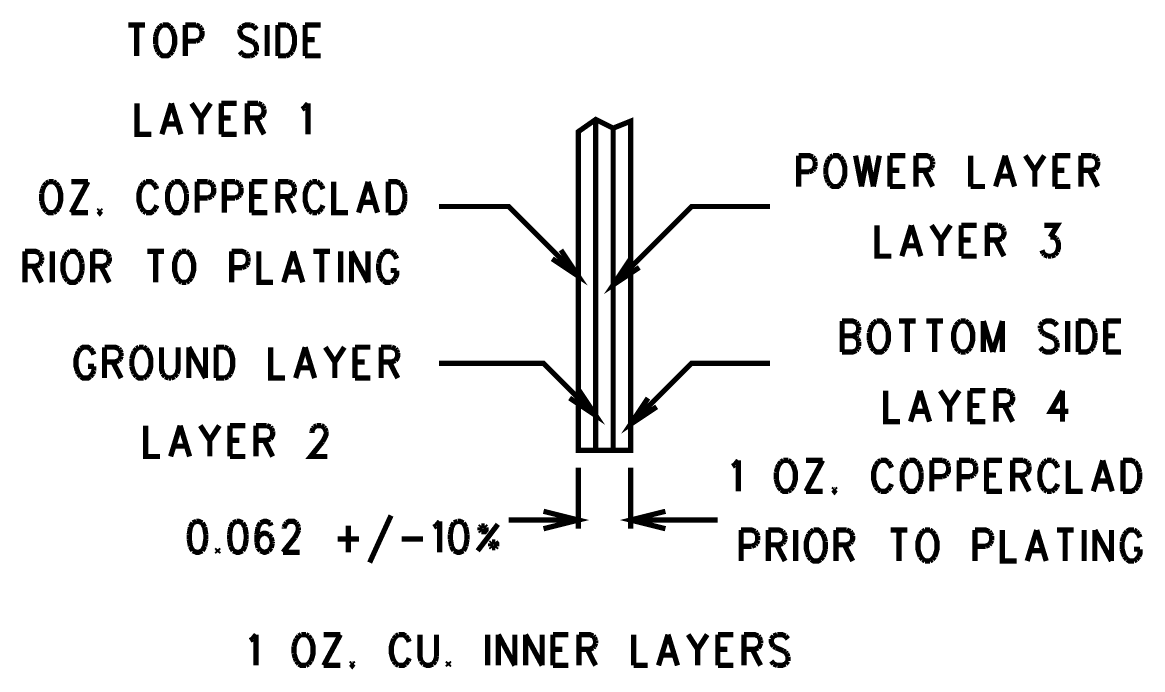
# Model space of a CAD drawing. Extents: x 7.3 to 19, y 4.7 to 10.7.
# Drawn here: x 15.778 to 18.995, y 8.221 to 10.079 of the extents above; entities that cross this region are included whole.
import ezdxf

# ---------------------------------------------------------------- set-up
doc = ezdxf.new("R2010")
doc.units = 0
doc.layers.add('DD_PHO', color=6, linetype='CONTINUOUS')

msp = doc.modelspace()

# ---------------------------------------------------------------- linework, layer by layer
at = {"layer": 'DD_PHO', "const_width": 0.015}
for points in [[(16.0825, 10.07109), (16.13022, 10.07109)], [(16.10636, 10.07109), (16.10636, 9.9825)], [(16.17454, 10.06687), (16.16772, 10.05843)], [(16.18136, 10.07109), (16.17454, 10.06687)], [(16.20181, 10.06687), (16.195, 10.07109), (16.18136, 10.07109)], [(16.20863, 10.05843), (16.20181, 10.06687)], [(16.24613, 10.07109), (16.24613, 9.9825)], [(16.24613, 10.07109), (16.27681, 10.07109)], [(16.27681, 10.07109), (16.28704, 10.06687)], [(16.28704, 10.06687), (16.29045, 10.06265)], [(16.29045, 10.06265), (16.29386, 10.05421)], [(16.40977, 10.06687), (16.40295, 10.05843)], [(16.43363, 10.07109), (16.42, 10.07109), (16.40977, 10.06687)], [(16.44386, 10.06687), (16.43363, 10.07109)], [(16.45068, 10.05843), (16.44386, 10.06687)], [(16.48136, 10.07109), (16.48136, 9.9825)], [(16.51204, 10.07109), (16.51204, 9.9825)], [(16.51204, 10.07109), (16.5359, 10.07109)], [(16.5359, 10.07109), (16.54613, 10.06687)], [(16.54613, 10.06687), (16.55295, 10.05843)], [(16.59045, 10.07109), (16.59045, 9.9825)], [(16.59045, 10.07109), (16.63477, 10.07109)], [(16.16431, 10.05), (16.1609, 10.03734)], [(16.1609, 10.03734), (16.1609, 10.01625)], [(16.16772, 10.05843), (16.16431, 10.05)], [(16.21204, 10.05), (16.20863, 10.05843)], [(16.21204, 10.00359), (16.21545, 10.01625), (16.21545, 10.03734), (16.21204, 10.05)], [(16.29045, 10.03312), (16.28704, 10.0289)], [(16.29386, 10.05421), (16.29386, 10.04156), (16.29045, 10.03312)], [(16.40295, 10.05843), (16.40295, 10.05), (16.40636, 10.04156), (16.40977, 10.03734), (16.41659, 10.03312)], [(16.41659, 10.03312), (16.43704, 10.02468)], [(16.55295, 10.05843), (16.55636, 10.05), (16.55977, 10.03734), (16.55977, 10.01625), (16.55636, 10.00359), (16.55295, 9.99515)], [(16.1609, 10.01625), (16.16431, 10.00359)], [(16.16431, 10.00359), (16.16772, 9.99515)], [(16.20863, 9.99515), (16.21204, 10.00359)], [(16.27681, 10.02468), (16.24613, 10.02468)], [(16.28704, 10.0289), (16.27681, 10.02468)], [(16.43704, 10.02468), (16.44386, 10.02046)], [(16.44386, 10.02046), (16.44727, 10.01625), (16.45068, 10.00781), (16.45068, 9.99515)], [(16.59045, 10.0289), (16.61772, 10.0289)], [(16.16772, 9.99515), (16.17454, 9.98671)], [(16.17454, 9.98671), (16.18136, 9.9825), (16.195, 9.9825), (16.20181, 9.98671)], [(16.20181, 9.98671), (16.20863, 9.99515)], [(16.40977, 9.98671), (16.40295, 9.99515)], [(16.43363, 9.9825), (16.42, 9.9825), (16.40977, 9.98671)], [(16.44386, 9.98671), (16.43363, 9.9825)], [(16.45068, 9.99515), (16.44386, 9.98671)], [(16.5359, 9.9825), (16.51204, 9.9825)], [(16.54613, 9.98671), (16.5359, 9.9825)], [(16.55295, 9.99515), (16.54613, 9.98671)], [(16.59045, 9.9825), (16.63477, 9.9825)], [(16.1075, 9.84609), (16.1075, 9.7575), (16.1484, 9.7575)], [(16.20636, 9.84609), (16.17909, 9.7575)], [(16.20636, 9.84609), (16.23363, 9.7575)], [(16.26431, 9.84609), (16.29159, 9.8039)], [(16.31886, 9.84609), (16.29159, 9.8039)], [(16.34954, 9.84609), (16.34954, 9.7575)], [(16.34954, 9.84609), (16.39386, 9.84609)], [(16.42454, 9.84609), (16.42454, 9.7575)], [(16.42454, 9.84609), (16.45522, 9.84609)], [(16.45522, 9.84609), (16.46545, 9.84187)], [(16.46545, 9.84187), (16.46886, 9.83765)], [(16.46886, 9.83765), (16.47227, 9.82921)], [(16.58818, 9.83343), (16.5984, 9.84609)], [(16.5984, 9.84609), (16.5984, 9.7575)], [(16.46545, 9.80812), (16.45522, 9.8039)], [(16.47227, 9.82921), (16.47227, 9.82078), (16.46886, 9.81234), (16.46545, 9.80812)], [(16.58136, 9.82921), (16.58818, 9.83343)], [(16.18931, 9.78703), (16.2234, 9.78703)], [(16.29159, 9.8039), (16.29159, 9.7575)], [(16.34954, 9.8039), (16.37681, 9.8039)], [(16.45522, 9.8039), (16.42454, 9.8039)], [(16.4484, 9.8039), (16.47227, 9.7575)], [(17.375, 8.85), (17.375, 9.765), (17.425, 9.8), (17.475, 9.775), (17.525, 9.795), (17.525, 8.85), (17.375, 8.85)], [(17.425, 9.8), (17.425, 8.85)], [(17.475, 9.775), (17.475, 8.85)], [(16.34954, 9.7575), (16.39386, 9.7575)], [(18.0075, 9.69609), (18.0075, 9.6075)], [(18.0075, 9.69609), (18.03818, 9.69609), (18.0484, 9.69187)], [(18.0484, 9.69187), (18.05181, 9.68765)], [(18.05181, 9.68765), (18.05522, 9.67921)], [(18.05522, 9.67921), (18.05522, 9.66656)], [(18.09272, 9.68343), (18.08931, 9.675)], [(18.09954, 9.69187), (18.09272, 9.68343)], [(18.10636, 9.69609), (18.09954, 9.69187)], [(18.12681, 9.69187), (18.12, 9.69609), (18.10636, 9.69609)], [(18.13363, 9.68343), (18.12681, 9.69187)], [(18.13704, 9.675), (18.13363, 9.68343)], [(18.17113, 9.69609), (18.18818, 9.6075)], [(18.20522, 9.69609), (18.18818, 9.6075)], [(18.20522, 9.69609), (18.22227, 9.6075)], [(18.23931, 9.69609), (18.22227, 9.6075)], [(18.27, 9.69609), (18.27, 9.6075)], [(18.27, 9.69609), (18.31431, 9.69609)], [(18.345, 9.69609), (18.345, 9.6075)], [(18.345, 9.69609), (18.37568, 9.69609), (18.3859, 9.69187)], [(18.3859, 9.69187), (18.38931, 9.68765)], [(18.38931, 9.68765), (18.39272, 9.67921)], [(18.39272, 9.67921), (18.39272, 9.67078)], [(18.50181, 9.69609), (18.50181, 9.6075)], [(18.60068, 9.69609), (18.5734, 9.6075)], [(18.60068, 9.69609), (18.62795, 9.6075)], [(18.65863, 9.69609), (18.6859, 9.6539)], [(18.71318, 9.69609), (18.6859, 9.6539)], [(18.74386, 9.69609), (18.74386, 9.6075)], [(18.74386, 9.69609), (18.78818, 9.69609)], [(18.81886, 9.69609), (18.81886, 9.6075)], [(18.81886, 9.69609), (18.84954, 9.69609)], [(18.84954, 9.69609), (18.85977, 9.69187)], [(18.85977, 9.69187), (18.86318, 9.68765)], [(18.86659, 9.67921), (18.86659, 9.67078), (18.86318, 9.66234), (18.85977, 9.65812)], [(18.86318, 9.68765), (18.86659, 9.67921)], [(18.03818, 9.64968), (18.0075, 9.64968)], [(18.0484, 9.6539), (18.03818, 9.64968)], [(18.05181, 9.65812), (18.0484, 9.6539)], [(18.05522, 9.66656), (18.05181, 9.65812)], [(18.08931, 9.675), (18.0859, 9.66234)], [(18.0859, 9.66234), (18.0859, 9.64125)], [(18.13704, 9.62859), (18.14045, 9.64125), (18.14045, 9.66234), (18.13704, 9.675)], [(18.27, 9.6539), (18.29727, 9.6539)], [(18.37568, 9.6539), (18.345, 9.6539)], [(18.36886, 9.6539), (18.39272, 9.6075)], [(18.3859, 9.65812), (18.37568, 9.6539)], [(18.38931, 9.66234), (18.3859, 9.65812)], [(18.39272, 9.67078), (18.38931, 9.66234)], [(18.6859, 9.6539), (18.6859, 9.6075)], [(18.74386, 9.6539), (18.77113, 9.6539)], [(18.84954, 9.6539), (18.81886, 9.6539)], [(18.84272, 9.6539), (18.86659, 9.6075)], [(18.85977, 9.65812), (18.84954, 9.6539)], [(15.84727, 9.61687), (15.84045, 9.60843)], [(15.85409, 9.62109), (15.84727, 9.61687)], [(15.86772, 9.62109), (15.85409, 9.62109)], [(15.87454, 9.61687), (15.86772, 9.62109)], [(15.88136, 9.60843), (15.87454, 9.61687)], [(15.96659, 9.62109), (15.91886, 9.5325)], [(15.91886, 9.62109), (15.96659, 9.62109)], [(16.12681, 9.61687), (16.12, 9.60843)], [(16.13363, 9.62109), (16.12681, 9.61687)], [(16.15409, 9.61687), (16.14727, 9.62109), (16.13363, 9.62109)], [(16.1609, 9.60843), (16.15409, 9.61687)], [(16.20863, 9.61687), (16.20181, 9.60843)], [(16.21545, 9.62109), (16.20863, 9.61687)], [(16.2359, 9.61687), (16.22909, 9.62109), (16.21545, 9.62109)], [(16.24272, 9.60843), (16.2359, 9.61687)], [(16.28022, 9.62109), (16.28022, 9.5325)], [(16.28022, 9.62109), (16.3109, 9.62109)], [(16.3109, 9.62109), (16.32113, 9.61687)], [(16.32113, 9.61687), (16.32454, 9.61265)], [(16.32454, 9.61265), (16.32795, 9.60421)], [(16.35863, 9.62109), (16.35863, 9.5325)], [(16.35863, 9.62109), (16.38931, 9.62109)], [(16.38931, 9.62109), (16.39954, 9.61687)], [(16.39954, 9.61687), (16.40295, 9.61265)], [(16.40295, 9.61265), (16.40636, 9.60421)], [(16.43704, 9.62109), (16.43704, 9.5325)], [(16.43704, 9.62109), (16.48136, 9.62109)], [(16.51204, 9.62109), (16.51204, 9.5325)], [(16.51204, 9.62109), (16.54272, 9.62109)], [(16.54272, 9.62109), (16.55295, 9.61687)], [(16.55295, 9.61687), (16.55636, 9.61265)], [(16.55636, 9.61265), (16.55977, 9.60421)], [(16.60409, 9.61687), (16.59727, 9.60843)], [(16.6109, 9.62109), (16.60409, 9.61687)], [(16.62454, 9.62109), (16.6109, 9.62109)], [(16.63136, 9.61687), (16.62454, 9.62109)], [(16.63818, 9.60843), (16.63136, 9.61687)], [(16.67227, 9.62109), (16.67227, 9.5325), (16.71318, 9.5325)], [(16.77113, 9.62109), (16.74386, 9.5325)], [(16.77113, 9.62109), (16.7984, 9.5325)], [(16.82909, 9.62109), (16.82909, 9.5325)], [(16.82909, 9.62109), (16.85295, 9.62109), (16.86318, 9.61687)], [(16.86318, 9.61687), (16.87, 9.60843)], [(18.0859, 9.64125), (18.08931, 9.62859)], [(18.08931, 9.62859), (18.09272, 9.62015)], [(18.09272, 9.62015), (18.09954, 9.61171)], [(18.09954, 9.61171), (18.10636, 9.6075), (18.12, 9.6075), (18.12681, 9.61171)], [(18.12681, 9.61171), (18.13363, 9.62015)], [(18.13363, 9.62015), (18.13704, 9.62859)], [(18.58363, 9.63703), (18.61772, 9.63703)], [(15.83704, 9.6), (15.83363, 9.58734)], [(15.83363, 9.58734), (15.83363, 9.56625)], [(15.84045, 9.60843), (15.83704, 9.6)], [(15.88136, 9.54515), (15.88477, 9.55359), (15.88818, 9.56625), (15.88818, 9.58734), (15.88477, 9.6), (15.88136, 9.60843)], [(16.12, 9.60843), (16.11659, 9.6), (16.11318, 9.58734), (16.11318, 9.56625), (16.11659, 9.55359), (16.12, 9.54515)], [(16.16431, 9.6), (16.1609, 9.60843)], [(16.1984, 9.6), (16.195, 9.58734), (16.195, 9.56625), (16.1984, 9.55359)], [(16.20181, 9.60843), (16.1984, 9.6)], [(16.24613, 9.6), (16.24272, 9.60843)], [(16.24954, 9.58734), (16.24613, 9.6)], [(16.24954, 9.56625), (16.24954, 9.58734)], [(16.32454, 9.58312), (16.32113, 9.5789)], [(16.32795, 9.60421), (16.32795, 9.59156), (16.32454, 9.58312)], [(16.40295, 9.58312), (16.39954, 9.5789)], [(16.40636, 9.60421), (16.40636, 9.59156), (16.40295, 9.58312)], [(16.55295, 9.58312), (16.54272, 9.5789)], [(16.55977, 9.60421), (16.55977, 9.59578), (16.55636, 9.58734), (16.55295, 9.58312)], [(16.59727, 9.60843), (16.59386, 9.6), (16.59045, 9.58734), (16.59045, 9.56625), (16.59386, 9.55359), (16.59727, 9.54515)], [(16.64159, 9.6), (16.63818, 9.60843)], [(16.87, 9.60843), (16.8734, 9.6)], [(16.8734, 9.6), (16.87681, 9.58734)], [(16.87681, 9.58734), (16.87681, 9.56625)], [(18.27, 9.6075), (18.31431, 9.6075)], [(18.50181, 9.6075), (18.54272, 9.6075)], [(18.74386, 9.6075), (18.78818, 9.6075)], [(15.83363, 9.56625), (15.83704, 9.55359)], [(15.83704, 9.55359), (15.84045, 9.54515)], [(16.1609, 9.54515), (16.16431, 9.55359)], [(16.1984, 9.55359), (16.20181, 9.54515)], [(16.24272, 9.54515), (16.24613, 9.55359)], [(16.24613, 9.55359), (16.24954, 9.56625)], [(16.3109, 9.57468), (16.28022, 9.57468)], [(16.32113, 9.5789), (16.3109, 9.57468)], [(16.38931, 9.57468), (16.35863, 9.57468)], [(16.39954, 9.5789), (16.38931, 9.57468)], [(16.43704, 9.5789), (16.46431, 9.5789)], [(16.54272, 9.5789), (16.51204, 9.5789)], [(16.5359, 9.5789), (16.55977, 9.5325)], [(16.63818, 9.54515), (16.64159, 9.55359)], [(16.75409, 9.56203), (16.78818, 9.56203)], [(16.8734, 9.55359), (16.87, 9.54515)], [(16.87681, 9.56625), (16.8734, 9.55359)], [(16.975, 9.55), (17.175, 9.55), (17.375, 9.35)], [(17.925, 9.55), (17.7, 9.55), (17.475, 9.325)], [(15.84045, 9.54515), (15.84727, 9.53671)], [(15.84727, 9.53671), (15.85409, 9.5325), (15.86772, 9.5325)], [(15.86772, 9.5325), (15.87454, 9.53671)], [(15.87454, 9.53671), (15.88136, 9.54515)], [(15.91886, 9.5325), (15.96659, 9.5325)], [(16.00068, 9.54093), (15.99727, 9.53671)], [(15.99727, 9.53671), (16.00068, 9.5325), (16.00409, 9.53671)], [(16.00409, 9.53671), (16.00068, 9.54093)], [(16.12, 9.54515), (16.12681, 9.53671)], [(16.12681, 9.53671), (16.13363, 9.5325)], [(16.13363, 9.5325), (16.14727, 9.5325), (16.15409, 9.53671)], [(16.15409, 9.53671), (16.1609, 9.54515)], [(16.20181, 9.54515), (16.20863, 9.53671)], [(16.20863, 9.53671), (16.21545, 9.5325), (16.22909, 9.5325), (16.2359, 9.53671)], [(16.2359, 9.53671), (16.24272, 9.54515)], [(16.43704, 9.5325), (16.48136, 9.5325)], [(16.59727, 9.54515), (16.60409, 9.53671)], [(16.60409, 9.53671), (16.6109, 9.5325)], [(16.6109, 9.5325), (16.62454, 9.5325)], [(16.62454, 9.5325), (16.63136, 9.53671)], [(16.63136, 9.53671), (16.63818, 9.54515)], [(16.86318, 9.53671), (16.85295, 9.5325), (16.82909, 9.5325)], [(16.87, 9.54515), (16.86318, 9.53671)], [(18.2325, 9.49609), (18.2325, 9.4075), (18.2734, 9.4075)], [(18.33136, 9.49609), (18.30409, 9.4075)], [(18.33136, 9.49609), (18.35863, 9.4075)], [(18.38931, 9.49609), (18.41659, 9.4539)], [(18.44386, 9.49609), (18.41659, 9.4539)], [(18.47454, 9.49609), (18.47454, 9.4075)], [(18.47454, 9.49609), (18.51886, 9.49609)], [(18.54954, 9.49609), (18.54954, 9.4075)], [(18.54954, 9.49609), (18.58022, 9.49609)], [(18.58022, 9.49609), (18.59045, 9.49187)], [(18.59045, 9.49187), (18.59386, 9.48765)], [(18.59386, 9.48765), (18.59727, 9.47921)], [(18.71318, 9.49609), (18.75068, 9.49609), (18.73022, 9.46234)], [(18.41659, 9.4539), (18.41659, 9.4075)], [(18.47454, 9.4539), (18.50181, 9.4539)], [(18.58022, 9.4539), (18.54954, 9.4539)], [(18.5734, 9.4539), (18.59727, 9.4075)], [(18.59045, 9.45812), (18.58022, 9.4539)], [(18.59727, 9.47921), (18.59727, 9.47078), (18.59386, 9.46234), (18.59045, 9.45812)], [(18.73022, 9.46234), (18.74045, 9.46234), (18.74727, 9.45812)], [(18.74727, 9.45812), (18.75068, 9.4539)], [(18.75068, 9.4539), (18.75409, 9.44125), (18.75409, 9.43281), (18.75068, 9.42015)], [(15.7859, 9.42109), (15.7859, 9.3325)], [(15.7859, 9.42109), (15.81659, 9.42109), (15.82681, 9.41687)], [(15.86431, 9.42109), (15.86431, 9.3325)], [(15.91545, 9.42109), (15.90863, 9.41687)], [(15.9359, 9.41687), (15.92909, 9.42109), (15.91545, 9.42109)], [(15.98022, 9.42109), (15.98022, 9.3325)], [(15.98022, 9.42109), (16.0109, 9.42109)], [(16.0109, 9.42109), (16.02113, 9.41687)], [(16.13704, 9.42109), (16.18477, 9.42109)], [(16.1609, 9.42109), (16.1609, 9.3325)], [(16.2359, 9.42109), (16.22909, 9.41687)], [(16.24954, 9.42109), (16.2359, 9.42109)], [(16.25636, 9.41687), (16.24954, 9.42109)], [(16.37909, 9.42109), (16.37909, 9.3325)], [(16.37909, 9.42109), (16.40977, 9.42109), (16.42, 9.41687)], [(16.4575, 9.42109), (16.4575, 9.3325), (16.4984, 9.3325)], [(16.55636, 9.42109), (16.52909, 9.3325)], [(16.55636, 9.42109), (16.58363, 9.3325)], [(16.61431, 9.42109), (16.66204, 9.42109)], [(16.63818, 9.42109), (16.63818, 9.3325)], [(16.69272, 9.42109), (16.69272, 9.3325)], [(16.7234, 9.42109), (16.7234, 9.3325)], [(16.7234, 9.42109), (16.77113, 9.3325)], [(16.77113, 9.42109), (16.77113, 9.3325)], [(16.8359, 9.42109), (16.82227, 9.42109), (16.81545, 9.41687)], [(16.84272, 9.41687), (16.8359, 9.42109)], [(17.325, 9.425), (17.375, 9.35), (17.3, 9.4)], [(18.31431, 9.43703), (18.3484, 9.43703)], [(18.70977, 9.41593), (18.70636, 9.42437)], [(18.75068, 9.42015), (18.74386, 9.41171)], [(15.82681, 9.41687), (15.83022, 9.41265)], [(15.83022, 9.38734), (15.82681, 9.38312)], [(15.83022, 9.41265), (15.83363, 9.40421)], [(15.83363, 9.39578), (15.83022, 9.38734)], [(15.83363, 9.40421), (15.83363, 9.39578)], [(15.8984, 9.4), (15.895, 9.38734), (15.895, 9.36625), (15.8984, 9.35359)], [(15.90181, 9.40843), (15.8984, 9.4)], [(15.90863, 9.41687), (15.90181, 9.40843)], [(15.94272, 9.40843), (15.9359, 9.41687)], [(15.94613, 9.4), (15.94272, 9.40843)], [(15.94954, 9.38734), (15.94613, 9.4)], [(15.94954, 9.36625), (15.94954, 9.38734)], [(16.02113, 9.41687), (16.02454, 9.41265)], [(16.02454, 9.38734), (16.02113, 9.38312)], [(16.02454, 9.41265), (16.02795, 9.40421)], [(16.02795, 9.40421), (16.02795, 9.39578), (16.02454, 9.38734)], [(16.22227, 9.40843), (16.21886, 9.4), (16.21545, 9.38734), (16.21545, 9.36625), (16.21886, 9.35359), (16.22227, 9.34515)], [(16.22909, 9.41687), (16.22227, 9.40843)], [(16.26318, 9.40843), (16.25636, 9.41687)], [(16.26318, 9.34515), (16.26659, 9.35359), (16.27, 9.36625), (16.27, 9.38734), (16.26659, 9.4), (16.26318, 9.40843)], [(16.42, 9.41687), (16.4234, 9.41265)], [(16.4234, 9.41265), (16.42681, 9.40421)], [(16.42681, 9.39156), (16.4234, 9.38312)], [(16.42681, 9.40421), (16.42681, 9.39156)], [(16.80522, 9.4), (16.80181, 9.38734)], [(16.80181, 9.38734), (16.80181, 9.36625)], [(16.80863, 9.40843), (16.80522, 9.4)], [(16.81545, 9.41687), (16.80863, 9.40843)], [(16.84954, 9.40843), (16.84272, 9.41687)], [(16.85295, 9.4), (16.84954, 9.40843)], [(17.525, 9.4), (17.475, 9.325), (17.55, 9.375)], [(18.47454, 9.4075), (18.51886, 9.4075)], [(18.71318, 9.41171), (18.70977, 9.41593)], [(18.7234, 9.4075), (18.71318, 9.41171)], [(18.73363, 9.4075), (18.7234, 9.4075)], [(18.74386, 9.41171), (18.73363, 9.4075)], [(15.81659, 9.3789), (15.7859, 9.3789)], [(15.80977, 9.3789), (15.83363, 9.3325)], [(15.82681, 9.38312), (15.81659, 9.3789)], [(15.94613, 9.35359), (15.94954, 9.36625)], [(16.0109, 9.3789), (15.98022, 9.3789)], [(16.00409, 9.3789), (16.02795, 9.3325)], [(16.02113, 9.38312), (16.0109, 9.3789)], [(16.40977, 9.37468), (16.37909, 9.37468)], [(16.42, 9.3789), (16.40977, 9.37468)], [(16.4234, 9.38312), (16.42, 9.3789)], [(16.53931, 9.36203), (16.5734, 9.36203)], [(16.80181, 9.36625), (16.80522, 9.35359)], [(16.8359, 9.36625), (16.85295, 9.36625)], [(16.84954, 9.34515), (16.85295, 9.35359), (16.85295, 9.36625)], [(15.8984, 9.35359), (15.90181, 9.34515)], [(15.90181, 9.34515), (15.90863, 9.33671)], [(15.90863, 9.33671), (15.91545, 9.3325), (15.92909, 9.3325), (15.9359, 9.33671)], [(15.9359, 9.33671), (15.94272, 9.34515)], [(15.94272, 9.34515), (15.94613, 9.35359)], [(16.22227, 9.34515), (16.22909, 9.33671)], [(16.22909, 9.33671), (16.2359, 9.3325)], [(16.2359, 9.3325), (16.24954, 9.3325)], [(16.24954, 9.3325), (16.25636, 9.33671)], [(16.25636, 9.33671), (16.26318, 9.34515)], [(16.80522, 9.35359), (16.80863, 9.34515)], [(16.80863, 9.34515), (16.81545, 9.33671)], [(16.81545, 9.33671), (16.82227, 9.3325), (16.8359, 9.3325)], [(16.8359, 9.3325), (16.84272, 9.33671)], [(16.84272, 9.33671), (16.84954, 9.34515)], [(18.1325, 9.22109), (18.1325, 9.1325)], [(18.1325, 9.22109), (18.16318, 9.22109), (18.1734, 9.21687)], [(18.1734, 9.21687), (18.17681, 9.21265)], [(18.17681, 9.21265), (18.18022, 9.20421)], [(18.18022, 9.19578), (18.17681, 9.18734)], [(18.18022, 9.20421), (18.18022, 9.19578)], [(18.21431, 9.2), (18.2109, 9.18734)], [(18.21772, 9.20843), (18.21431, 9.2)], [(18.22454, 9.21687), (18.21772, 9.20843)], [(18.23136, 9.22109), (18.22454, 9.21687)], [(18.25181, 9.21687), (18.245, 9.22109), (18.23136, 9.22109)], [(18.25863, 9.20843), (18.25181, 9.21687)], [(18.26204, 9.2), (18.25863, 9.20843)], [(18.26204, 9.15359), (18.26545, 9.16625), (18.26545, 9.18734), (18.26204, 9.2)], [(18.29613, 9.22109), (18.34386, 9.22109)], [(18.32, 9.22109), (18.32, 9.1325)], [(18.37454, 9.22109), (18.42227, 9.22109)], [(18.3984, 9.22109), (18.3984, 9.1325)], [(18.45977, 9.20843), (18.45636, 9.2), (18.45295, 9.18734), (18.45295, 9.16625), (18.45636, 9.15359), (18.45977, 9.14515)], [(18.46659, 9.21687), (18.45977, 9.20843)], [(18.4734, 9.22109), (18.46659, 9.21687)], [(18.48704, 9.22109), (18.4734, 9.22109)], [(18.49386, 9.21687), (18.48704, 9.22109)], [(18.50068, 9.20843), (18.49386, 9.21687)], [(18.50068, 9.14515), (18.50409, 9.15359), (18.5075, 9.16625), (18.5075, 9.18734), (18.50409, 9.2), (18.50068, 9.20843)], [(18.53818, 9.22109), (18.53818, 9.1325)], [(18.53818, 9.22109), (18.56545, 9.1325)], [(18.59272, 9.22109), (18.56545, 9.1325)], [(18.59272, 9.22109), (18.59272, 9.1325)], [(18.70863, 9.21687), (18.70181, 9.20843)], [(18.70181, 9.20843), (18.70181, 9.2)], [(18.70181, 9.2), (18.70522, 9.19156)], [(18.74272, 9.21687), (18.7325, 9.22109), (18.71886, 9.22109), (18.70863, 9.21687)], [(18.74954, 9.20843), (18.74272, 9.21687)], [(18.78022, 9.22109), (18.78022, 9.1325)], [(18.8109, 9.22109), (18.8109, 9.1325)], [(18.8109, 9.22109), (18.83477, 9.22109), (18.845, 9.21687)], [(18.845, 9.21687), (18.85181, 9.20843)], [(18.85181, 9.20843), (18.85522, 9.2)], [(18.85522, 9.2), (18.85863, 9.18734)], [(18.88931, 9.22109), (18.88931, 9.1325)], [(18.88931, 9.22109), (18.93363, 9.22109)], [(18.1325, 9.1789), (18.16318, 9.1789)], [(18.1734, 9.18312), (18.16318, 9.1789)], [(18.16318, 9.1789), (18.1734, 9.17468)], [(18.17681, 9.18734), (18.1734, 9.18312)], [(18.1734, 9.17468), (18.17681, 9.17046)], [(18.17681, 9.17046), (18.18022, 9.16203)], [(18.18022, 9.16203), (18.18022, 9.14937)], [(18.2109, 9.18734), (18.2109, 9.16625)], [(18.2109, 9.16625), (18.21431, 9.15359)], [(18.70522, 9.19156), (18.70863, 9.18734)], [(18.70863, 9.18734), (18.71545, 9.18312)], [(18.71545, 9.18312), (18.7359, 9.17468)], [(18.7359, 9.17468), (18.74272, 9.17046)], [(18.74272, 9.17046), (18.74613, 9.16625)], [(18.74613, 9.16625), (18.74954, 9.15781)], [(18.85863, 9.16625), (18.85522, 9.15359)], [(18.85863, 9.18734), (18.85863, 9.16625)], [(18.88931, 9.1789), (18.91659, 9.1789)], [(15.93931, 9.13343), (15.9359, 9.125)], [(15.94613, 9.14187), (15.93931, 9.13343)], [(15.9734, 9.14187), (15.96659, 9.14609), (15.95295, 9.14609), (15.94613, 9.14187)], [(15.98022, 9.13343), (15.9734, 9.14187)], [(15.98363, 9.125), (15.98022, 9.13343)], [(16.01431, 9.14609), (16.01431, 9.0575)], [(16.01431, 9.14609), (16.045, 9.14609), (16.05522, 9.14187)], [(16.05522, 9.14187), (16.05863, 9.13765)], [(16.05863, 9.13765), (16.06204, 9.12921)], [(16.06204, 9.12921), (16.06204, 9.12078)], [(16.09954, 9.13343), (16.09613, 9.125)], [(16.10636, 9.14187), (16.09954, 9.13343)], [(16.11318, 9.14609), (16.10636, 9.14187)], [(16.12681, 9.14609), (16.11318, 9.14609)], [(16.13363, 9.14187), (16.12681, 9.14609)], [(16.14045, 9.13343), (16.13363, 9.14187)], [(16.14045, 9.07015), (16.14386, 9.07859), (16.14727, 9.09125), (16.14727, 9.11234), (16.14386, 9.125), (16.14045, 9.13343)], [(16.17795, 9.14609), (16.17795, 9.08281), (16.18136, 9.07015)], [(16.22227, 9.07015), (16.22568, 9.08281), (16.22568, 9.14609)], [(16.25636, 9.14609), (16.25636, 9.0575)], [(16.25636, 9.14609), (16.30409, 9.0575)], [(16.30409, 9.14609), (16.30409, 9.0575)], [(16.33477, 9.14609), (16.33477, 9.0575)], [(16.33477, 9.14609), (16.35863, 9.14609)], [(16.35863, 9.14609), (16.36886, 9.14187)], [(16.36886, 9.14187), (16.37568, 9.13343)], [(16.37568, 9.13343), (16.37909, 9.125), (16.3825, 9.11234), (16.3825, 9.09125), (16.37909, 9.07859), (16.37568, 9.07015)], [(16.49159, 9.14609), (16.49159, 9.0575), (16.5325, 9.0575)], [(16.59045, 9.14609), (16.56318, 9.0575)], [(16.59045, 9.14609), (16.61772, 9.0575)], [(16.6484, 9.14609), (16.67568, 9.1039)], [(16.70295, 9.14609), (16.67568, 9.1039)], [(16.73363, 9.14609), (16.73363, 9.0575)], [(16.73363, 9.14609), (16.77795, 9.14609)], [(16.80863, 9.14609), (16.80863, 9.0575)], [(16.80863, 9.14609), (16.83931, 9.14609)], [(16.83931, 9.14609), (16.84954, 9.14187)], [(16.84954, 9.14187), (16.85295, 9.13765)], [(16.85636, 9.12921), (16.85636, 9.12078), (16.85295, 9.11234), (16.84954, 9.10812)], [(16.85295, 9.13765), (16.85636, 9.12921)], [(18.1734, 9.13671), (18.16318, 9.1325), (18.1325, 9.1325)], [(18.17681, 9.14093), (18.1734, 9.13671)], [(18.18022, 9.14937), (18.17681, 9.14093)], [(18.21431, 9.15359), (18.21772, 9.14515)], [(18.21772, 9.14515), (18.22454, 9.13671)], [(18.22454, 9.13671), (18.23136, 9.1325), (18.245, 9.1325), (18.25181, 9.13671)], [(18.25181, 9.13671), (18.25863, 9.14515)], [(18.25863, 9.14515), (18.26204, 9.15359)], [(18.45977, 9.14515), (18.46659, 9.13671)], [(18.46659, 9.13671), (18.4734, 9.1325)], [(18.4734, 9.1325), (18.48704, 9.1325)], [(18.48704, 9.1325), (18.49386, 9.13671)], [(18.49386, 9.13671), (18.50068, 9.14515)], [(18.70863, 9.13671), (18.70181, 9.14515)], [(18.74272, 9.13671), (18.7325, 9.1325), (18.71886, 9.1325), (18.70863, 9.13671)], [(18.74954, 9.14515), (18.74272, 9.13671)], [(18.74954, 9.15781), (18.74954, 9.14515)], [(18.845, 9.13671), (18.83477, 9.1325), (18.8109, 9.1325)], [(18.85181, 9.14515), (18.845, 9.13671)], [(18.85522, 9.15359), (18.85181, 9.14515)], [(18.88931, 9.1325), (18.93363, 9.1325)], [(15.9359, 9.125), (15.9325, 9.11234), (15.9325, 9.09125), (15.9359, 9.07859)], [(16.045, 9.1039), (16.01431, 9.1039)], [(16.03818, 9.1039), (16.06204, 9.0575)], [(16.05522, 9.10812), (16.045, 9.1039)], [(16.05863, 9.11234), (16.05522, 9.10812)], [(16.06204, 9.12078), (16.05863, 9.11234)], [(16.09613, 9.125), (16.09272, 9.11234)], [(16.09272, 9.11234), (16.09272, 9.09125)], [(16.67568, 9.1039), (16.67568, 9.0575)], [(16.73363, 9.1039), (16.7609, 9.1039)], [(16.83931, 9.1039), (16.80863, 9.1039)], [(16.8325, 9.1039), (16.85636, 9.0575)], [(16.84954, 9.10812), (16.83931, 9.1039)], [(17.425, 8.95), (17.275, 9.1), (16.975, 9.1)], [(17.525, 8.925), (17.7, 9.1), (17.925, 9.1)], [(15.9359, 9.07859), (15.93931, 9.07015)], [(15.93931, 9.07015), (15.94613, 9.06171)], [(15.96659, 9.09125), (15.98363, 9.09125)], [(15.9734, 9.06171), (15.98022, 9.07015)], [(15.98022, 9.07015), (15.98363, 9.07859)], [(15.98363, 9.07859), (15.98363, 9.09125)], [(16.09272, 9.09125), (16.09613, 9.07859)], [(16.09613, 9.07859), (16.09954, 9.07015)], [(16.09954, 9.07015), (16.10636, 9.06171)], [(16.13363, 9.06171), (16.14045, 9.07015)], [(16.18136, 9.07015), (16.18818, 9.06171)], [(16.21545, 9.06171), (16.22227, 9.07015)], [(16.37568, 9.07015), (16.36886, 9.06171)], [(16.5734, 9.08703), (16.6075, 9.08703)], [(15.94613, 9.06171), (15.95295, 9.0575), (15.96659, 9.0575), (15.9734, 9.06171)], [(16.10636, 9.06171), (16.11318, 9.0575), (16.12681, 9.0575)], [(16.12681, 9.0575), (16.13363, 9.06171)], [(16.18818, 9.06171), (16.1984, 9.0575)], [(16.1984, 9.0575), (16.20522, 9.0575)], [(16.20522, 9.0575), (16.21545, 9.06171)], [(16.35863, 9.0575), (16.33477, 9.0575)], [(16.36886, 9.06171), (16.35863, 9.0575)], [(16.73363, 9.0575), (16.77795, 9.0575)], [(17.375, 9.025), (17.425, 8.95), (17.35, 9)], [(18.2575, 9.02109), (18.2575, 8.9325), (18.2984, 8.9325)], [(18.35636, 9.02109), (18.32909, 8.9325)], [(18.35636, 9.02109), (18.38363, 8.9325)], [(18.41431, 9.02109), (18.44159, 8.9789)], [(18.46886, 9.02109), (18.44159, 8.9789)], [(18.49954, 9.02109), (18.49954, 8.9325)], [(18.49954, 9.02109), (18.54386, 9.02109)], [(18.57454, 9.02109), (18.57454, 8.9325)], [(18.57454, 9.02109), (18.60522, 9.02109)], [(18.60522, 9.02109), (18.61545, 9.01687)], [(18.61545, 9.01687), (18.61886, 9.01265)], [(18.62227, 9.00421), (18.62227, 8.99578), (18.61886, 8.98734), (18.61545, 8.98312)], [(18.61886, 9.01265), (18.62227, 9.00421)], [(18.76545, 9.02109), (18.73136, 8.96203), (18.7825, 8.96203)], [(18.76545, 9.02109), (18.76545, 8.9325)], [(17.575, 9), (17.525, 8.925), (17.6, 8.975)], [(18.44159, 8.9789), (18.44159, 8.9325)], [(18.49954, 8.9789), (18.52681, 8.9789)], [(18.60522, 8.9789), (18.57454, 8.9789)], [(18.5984, 8.9789), (18.62227, 8.9325)], [(18.61545, 8.98312), (18.60522, 8.9789)], [(18.33931, 8.96203), (18.3734, 8.96203)], [(16.1325, 8.92109), (16.1325, 8.8325), (16.1734, 8.8325)], [(16.23136, 8.92109), (16.20409, 8.8325)], [(16.23136, 8.92109), (16.25863, 8.8325)], [(16.28931, 8.92109), (16.31659, 8.8789)], [(16.34386, 8.92109), (16.31659, 8.8789)], [(16.37454, 8.92109), (16.37454, 8.8325)], [(16.37454, 8.92109), (16.41886, 8.92109)], [(16.44954, 8.92109), (16.44954, 8.8325)], [(16.44954, 8.92109), (16.48022, 8.92109)], [(16.48022, 8.92109), (16.49045, 8.91687)], [(16.49045, 8.91687), (16.49386, 8.91265)], [(16.49727, 8.90421), (16.49727, 8.89578), (16.49386, 8.88734), (16.49045, 8.88312)], [(16.49386, 8.91265), (16.49727, 8.90421)], [(16.60977, 8.90421), (16.61318, 8.91265)], [(16.60977, 8.9), (16.60977, 8.90421)], [(16.61318, 8.91265), (16.61659, 8.91687)], [(16.61659, 8.91687), (16.6234, 8.92109)], [(16.6234, 8.92109), (16.63704, 8.92109)], [(16.63704, 8.92109), (16.64386, 8.91687)], [(16.65068, 8.90421), (16.65068, 8.89578), (16.64727, 8.88734), (16.64045, 8.87468)], [(16.64386, 8.91687), (16.64727, 8.91265)], [(16.64727, 8.91265), (16.65068, 8.90421)], [(18.49954, 8.9325), (18.54386, 8.9325)], [(16.31659, 8.8789), (16.31659, 8.8325)], [(16.37454, 8.8789), (16.40181, 8.8789)], [(16.48022, 8.8789), (16.44954, 8.8789)], [(16.4734, 8.8789), (16.49727, 8.8325)], [(16.49045, 8.88312), (16.48022, 8.8789)], [(16.64045, 8.87468), (16.60636, 8.8325), (16.65409, 8.8325)], [(16.21431, 8.86203), (16.2484, 8.86203)], [(16.37454, 8.8325), (16.41886, 8.8325)], [(17.8175, 8.80421), (17.82431, 8.80843)], [(17.82431, 8.80843), (17.83454, 8.82109)], [(17.83454, 8.82109), (17.83454, 8.7325)], [(17.95045, 8.80843), (17.94704, 8.8)], [(17.95727, 8.81687), (17.95045, 8.80843)], [(17.96409, 8.82109), (17.95727, 8.81687)], [(17.97772, 8.82109), (17.96409, 8.82109)], [(17.98454, 8.81687), (17.97772, 8.82109)], [(17.99136, 8.80843), (17.98454, 8.81687)], [(17.99136, 8.74515), (17.99477, 8.75359), (17.99818, 8.76625), (17.99818, 8.78734), (17.99477, 8.8), (17.99136, 8.80843)], [(18.07659, 8.82109), (18.02886, 8.7325)], [(18.02886, 8.82109), (18.07659, 8.82109)], [(18.23, 8.80843), (18.22659, 8.8), (18.22318, 8.78734), (18.22318, 8.76625), (18.22659, 8.75359), (18.23, 8.74515)], [(18.23681, 8.81687), (18.23, 8.80843)], [(18.24363, 8.82109), (18.23681, 8.81687)], [(18.26409, 8.81687), (18.25727, 8.82109), (18.24363, 8.82109)], [(18.2709, 8.80843), (18.26409, 8.81687)], [(18.27431, 8.8), (18.2709, 8.80843)], [(18.31181, 8.80843), (18.3084, 8.8)], [(18.31863, 8.81687), (18.31181, 8.80843)], [(18.32545, 8.82109), (18.31863, 8.81687)], [(18.3459, 8.81687), (18.33909, 8.82109), (18.32545, 8.82109)], [(18.35272, 8.80843), (18.3459, 8.81687)], [(18.35613, 8.8), (18.35272, 8.80843)], [(18.39022, 8.82109), (18.39022, 8.7325)], [(18.39022, 8.82109), (18.4209, 8.82109)], [(18.4209, 8.82109), (18.43113, 8.81687)], [(18.43113, 8.81687), (18.43454, 8.81265)], [(18.43454, 8.81265), (18.43795, 8.80421)], [(18.46863, 8.82109), (18.46863, 8.7325)], [(18.46863, 8.82109), (18.49931, 8.82109)], [(18.49931, 8.82109), (18.50954, 8.81687)], [(18.50954, 8.81687), (18.51295, 8.81265)], [(18.51295, 8.81265), (18.51636, 8.80421)], [(18.54704, 8.82109), (18.54704, 8.7325)], [(18.54704, 8.82109), (18.59136, 8.82109)], [(18.62204, 8.82109), (18.62204, 8.7325)], [(18.62204, 8.82109), (18.65272, 8.82109)], [(18.65272, 8.82109), (18.66295, 8.81687)], [(18.66295, 8.81687), (18.66636, 8.81265)], [(18.66636, 8.81265), (18.66977, 8.80421)], [(18.70727, 8.80843), (18.70386, 8.8), (18.70045, 8.78734), (18.70045, 8.76625), (18.70386, 8.75359), (18.70727, 8.74515)], [(18.71409, 8.81687), (18.70727, 8.80843)], [(18.7209, 8.82109), (18.71409, 8.81687)], [(18.73454, 8.82109), (18.7209, 8.82109)], [(18.74136, 8.81687), (18.73454, 8.82109)], [(18.74818, 8.80843), (18.74136, 8.81687)], [(18.75159, 8.8), (18.74818, 8.80843)], [(18.78227, 8.82109), (18.78227, 8.7325), (18.82318, 8.7325)], [(18.88113, 8.82109), (18.85386, 8.7325)], [(18.88113, 8.82109), (18.9084, 8.7325)], [(18.93909, 8.82109), (18.93909, 8.7325)], [(18.93909, 8.82109), (18.96295, 8.82109), (18.97318, 8.81687)], [(18.97318, 8.81687), (18.98, 8.80843)], [(18.98, 8.80843), (18.9834, 8.8)], [(17.375, 8.8), (17.375, 8.625)], [(17.525, 8.8), (17.525, 8.625)], [(17.94704, 8.8), (17.94363, 8.78734)], [(17.94363, 8.78734), (17.94363, 8.76625)], [(18.3084, 8.8), (18.305, 8.78734), (18.305, 8.76625), (18.3084, 8.75359)], [(18.35954, 8.78734), (18.35613, 8.8)], [(18.35954, 8.76625), (18.35954, 8.78734)], [(18.43113, 8.7789), (18.4209, 8.77468)], [(18.43454, 8.78312), (18.43113, 8.7789)], [(18.43795, 8.80421), (18.43795, 8.79156), (18.43454, 8.78312)], [(18.50954, 8.7789), (18.49931, 8.77468)], [(18.51295, 8.78312), (18.50954, 8.7789)], [(18.51636, 8.80421), (18.51636, 8.79156), (18.51295, 8.78312)], [(18.54704, 8.7789), (18.57431, 8.7789)], [(18.65272, 8.7789), (18.62204, 8.7789)], [(18.6459, 8.7789), (18.66977, 8.7325)], [(18.66295, 8.78312), (18.65272, 8.7789)], [(18.66977, 8.80421), (18.66977, 8.79578), (18.66636, 8.78734), (18.66295, 8.78312)], [(18.9834, 8.8), (18.98681, 8.78734)], [(18.98681, 8.78734), (18.98681, 8.76625)], [(17.94363, 8.76625), (17.94704, 8.75359)], [(17.94704, 8.75359), (17.95045, 8.74515)], [(17.95045, 8.74515), (17.95727, 8.73671)], [(17.98454, 8.73671), (17.99136, 8.74515)], [(18.23, 8.74515), (18.23681, 8.73671)], [(18.26409, 8.73671), (18.2709, 8.74515)], [(18.2709, 8.74515), (18.27431, 8.75359)], [(18.3084, 8.75359), (18.31181, 8.74515)], [(18.31181, 8.74515), (18.31863, 8.73671)], [(18.3459, 8.73671), (18.35272, 8.74515)], [(18.35272, 8.74515), (18.35613, 8.75359)], [(18.35613, 8.75359), (18.35954, 8.76625)], [(18.4209, 8.77468), (18.39022, 8.77468)], [(18.49931, 8.77468), (18.46863, 8.77468)], [(18.70727, 8.74515), (18.71409, 8.73671)], [(18.74136, 8.73671), (18.74818, 8.74515)], [(18.74818, 8.74515), (18.75159, 8.75359)], [(18.86409, 8.76203), (18.89818, 8.76203)], [(18.98, 8.74515), (18.97318, 8.73671)], [(18.9834, 8.75359), (18.98, 8.74515)], [(18.98681, 8.76625), (18.9834, 8.75359)], [(17.95727, 8.73671), (17.96409, 8.7325), (17.97772, 8.7325)], [(17.97772, 8.7325), (17.98454, 8.73671)], [(18.02886, 8.7325), (18.07659, 8.7325)], [(18.11068, 8.74093), (18.10727, 8.73671)], [(18.10727, 8.73671), (18.11068, 8.7325), (18.11409, 8.73671)], [(18.11409, 8.73671), (18.11068, 8.74093)], [(18.23681, 8.73671), (18.24363, 8.7325)], [(18.24363, 8.7325), (18.25727, 8.7325), (18.26409, 8.73671)], [(18.31863, 8.73671), (18.32545, 8.7325), (18.33909, 8.7325), (18.3459, 8.73671)], [(18.54704, 8.7325), (18.59136, 8.7325)], [(18.71409, 8.73671), (18.7209, 8.7325)], [(18.7209, 8.7325), (18.73454, 8.7325)], [(18.73454, 8.7325), (18.74136, 8.73671)], [(18.97318, 8.73671), (18.96295, 8.7325), (18.93909, 8.7325)], [(16.83704, 8.66296), (16.77568, 8.52796)], [(17.375, 8.65), (17.175, 8.65)], [(17.275, 8.675), (17.375, 8.65), (17.275, 8.625)], [(17.625, 8.625), (17.525, 8.65), (17.625, 8.675)], [(17.525, 8.65), (17.775, 8.65)], [(16.2609, 8.62921), (16.2575, 8.60812)], [(16.26772, 8.64187), (16.2609, 8.62921)], [(16.27795, 8.64609), (16.26772, 8.64187)], [(16.295, 8.64187), (16.28477, 8.64609), (16.27795, 8.64609)], [(16.30181, 8.62921), (16.295, 8.64187)], [(16.30522, 8.60812), (16.30181, 8.62921)], [(16.37681, 8.62921), (16.3734, 8.60812)], [(16.38363, 8.64187), (16.37681, 8.62921)], [(16.39386, 8.64609), (16.38363, 8.64187)], [(16.4109, 8.64187), (16.40068, 8.64609), (16.39386, 8.64609)], [(16.41772, 8.62921), (16.4109, 8.64187)], [(16.42113, 8.60812), (16.41772, 8.62921)], [(16.45522, 8.62921), (16.45181, 8.60812)], [(16.46204, 8.64187), (16.45522, 8.62921)], [(16.48931, 8.64187), (16.47909, 8.64609), (16.47227, 8.64609), (16.46204, 8.64187)], [(16.49272, 8.63343), (16.48931, 8.64187)], [(16.53022, 8.62921), (16.53363, 8.63765)], [(16.53022, 8.625), (16.53022, 8.62921)], [(16.53363, 8.63765), (16.53704, 8.64187)], [(16.53704, 8.64187), (16.54386, 8.64609), (16.5575, 8.64609), (16.56431, 8.64187)], [(16.56431, 8.64187), (16.56772, 8.63765)], [(16.56772, 8.63765), (16.57113, 8.62921)], [(16.57113, 8.62078), (16.56772, 8.61234)], [(16.57113, 8.62921), (16.57113, 8.62078)], [(16.71431, 8.63343), (16.71431, 8.5575)], [(16.95977, 8.62921), (16.96659, 8.63343)], [(16.96659, 8.63343), (16.97681, 8.64609)], [(16.97681, 8.64609), (16.97681, 8.5575)], [(17.0109, 8.62921), (17.0075, 8.60812)], [(17.01772, 8.64187), (17.0109, 8.62921)], [(17.02795, 8.64609), (17.01772, 8.64187)], [(17.045, 8.64187), (17.03477, 8.64609), (17.02795, 8.64609)], [(17.05181, 8.62921), (17.045, 8.64187)], [(17.05522, 8.60812), (17.05181, 8.62921)], [(17.14386, 8.63765), (17.0859, 8.56171)], [(17.09613, 8.63343), (17.09272, 8.62921)], [(17.09272, 8.62921), (17.09272, 8.62078)], [(17.09272, 8.62078), (17.09613, 8.61656)], [(17.10636, 8.63343), (17.09613, 8.63343)], [(17.09613, 8.61656), (17.10636, 8.61656), (17.10977, 8.62078), (17.10977, 8.62921)], [(17.10977, 8.62921), (17.10636, 8.63343)], [(17.8425, 8.62109), (17.8425, 8.5325)], [(17.8425, 8.62109), (17.87318, 8.62109), (17.8834, 8.61687)], [(17.8834, 8.61687), (17.88681, 8.61265)], [(17.9209, 8.62109), (17.9209, 8.5325)], [(17.9209, 8.62109), (17.95159, 8.62109), (17.96181, 8.61687)], [(17.96181, 8.61687), (17.96522, 8.61265)], [(17.99931, 8.62109), (17.99931, 8.5325)], [(18.04363, 8.61687), (18.03681, 8.60843)], [(18.05045, 8.62109), (18.04363, 8.61687)], [(18.0709, 8.61687), (18.06409, 8.62109), (18.05045, 8.62109)], [(18.07772, 8.60843), (18.0709, 8.61687)], [(18.11522, 8.62109), (18.11522, 8.5325)], [(18.11522, 8.62109), (18.1459, 8.62109)], [(18.1459, 8.62109), (18.15613, 8.61687)], [(18.15613, 8.61687), (18.15954, 8.61265)], [(18.27204, 8.62109), (18.31977, 8.62109)], [(18.2959, 8.62109), (18.2959, 8.5325)], [(18.36409, 8.61687), (18.35727, 8.60843)], [(18.3709, 8.62109), (18.36409, 8.61687)], [(18.38454, 8.62109), (18.3709, 8.62109)], [(18.39136, 8.61687), (18.38454, 8.62109)], [(18.39818, 8.60843), (18.39136, 8.61687)], [(18.51409, 8.62109), (18.51409, 8.5325)], [(18.51409, 8.62109), (18.54477, 8.62109), (18.555, 8.61687)], [(18.555, 8.61687), (18.5584, 8.61265)], [(18.5925, 8.62109), (18.5925, 8.5325), (18.6334, 8.5325)], [(18.69136, 8.62109), (18.66409, 8.5325)], [(18.69136, 8.62109), (18.71863, 8.5325)], [(18.74931, 8.62109), (18.79704, 8.62109)], [(18.77318, 8.62109), (18.77318, 8.5325)], [(18.82772, 8.62109), (18.82772, 8.5325)], [(18.8584, 8.62109), (18.8584, 8.5325)], [(18.8584, 8.62109), (18.90613, 8.5325)], [(18.90613, 8.62109), (18.90613, 8.5325)], [(18.95045, 8.61687), (18.94363, 8.60843)], [(18.9709, 8.62109), (18.95727, 8.62109), (18.95045, 8.61687)], [(18.97772, 8.61687), (18.9709, 8.62109)], [(18.98454, 8.60843), (18.97772, 8.61687)], [(16.2575, 8.60812), (16.2575, 8.59546)], [(16.2575, 8.59546), (16.2609, 8.57437)], [(16.30181, 8.57437), (16.30522, 8.59546)], [(16.30522, 8.59546), (16.30522, 8.60812)], [(16.3734, 8.60812), (16.3734, 8.59546)], [(16.3734, 8.59546), (16.37681, 8.57437)], [(16.41772, 8.57437), (16.42113, 8.59546)], [(16.42113, 8.59546), (16.42113, 8.60812)], [(16.45181, 8.60812), (16.45181, 8.58703)], [(16.45522, 8.59968), (16.45181, 8.58703)], [(16.45181, 8.58703), (16.45522, 8.57015)], [(16.46204, 8.60812), (16.45522, 8.59968)], [(16.4859, 8.60812), (16.47568, 8.61234), (16.47227, 8.61234), (16.46204, 8.60812)], [(16.49272, 8.59968), (16.4859, 8.60812)], [(16.49613, 8.58703), (16.49272, 8.59968)], [(16.49272, 8.57015), (16.49613, 8.58281)], [(16.49613, 8.58281), (16.49613, 8.58703)], [(16.5609, 8.59968), (16.52681, 8.5575)], [(16.56772, 8.61234), (16.5609, 8.59968)], [(16.68363, 8.59546), (16.745, 8.59546)], [(16.86772, 8.59546), (16.92909, 8.59546)], [(17.0075, 8.60812), (17.0075, 8.59546)], [(17.0075, 8.59546), (17.0109, 8.57437)], [(17.05181, 8.57437), (17.05522, 8.59546)], [(17.05522, 8.59546), (17.05522, 8.60812)], [(17.12681, 8.58703), (17.1234, 8.58281)], [(17.1234, 8.58281), (17.1234, 8.57437)], [(17.13704, 8.58703), (17.12681, 8.58703)], [(17.14045, 8.57437), (17.14045, 8.58281), (17.13704, 8.58703)], [(17.88681, 8.58312), (17.8834, 8.5789)], [(17.88681, 8.61265), (17.89022, 8.60421)], [(17.89022, 8.59156), (17.88681, 8.58312)], [(17.89022, 8.60421), (17.89022, 8.59156)], [(17.96181, 8.58312), (17.95159, 8.5789)], [(17.96522, 8.58734), (17.96181, 8.58312)], [(17.96522, 8.61265), (17.96863, 8.60421)], [(17.96863, 8.59578), (17.96522, 8.58734)], [(17.96863, 8.60421), (17.96863, 8.59578)], [(18.0334, 8.6), (18.03, 8.58734), (18.03, 8.56625), (18.0334, 8.55359)], [(18.03681, 8.60843), (18.0334, 8.6)], [(18.08113, 8.6), (18.07772, 8.60843)], [(18.08454, 8.58734), (18.08113, 8.6)], [(18.08454, 8.56625), (18.08454, 8.58734)], [(18.15613, 8.58312), (18.1459, 8.5789)], [(18.15954, 8.58734), (18.15613, 8.58312)], [(18.15954, 8.61265), (18.16295, 8.60421)], [(18.16295, 8.60421), (18.16295, 8.59578), (18.15954, 8.58734)], [(18.35727, 8.60843), (18.35386, 8.6), (18.35045, 8.58734), (18.35045, 8.56625), (18.35386, 8.55359), (18.35727, 8.54515)], [(18.39818, 8.54515), (18.40159, 8.55359), (18.405, 8.56625), (18.405, 8.58734), (18.40159, 8.6), (18.39818, 8.60843)], [(18.5584, 8.58312), (18.555, 8.5789)], [(18.5584, 8.61265), (18.56181, 8.60421)], [(18.56181, 8.59156), (18.5584, 8.58312)], [(18.56181, 8.60421), (18.56181, 8.59156)], [(18.94022, 8.6), (18.93681, 8.58734)], [(18.93681, 8.58734), (18.93681, 8.56625)], [(18.94363, 8.60843), (18.94022, 8.6)], [(18.98795, 8.6), (18.98454, 8.60843)], [(16.2609, 8.57437), (16.26772, 8.56171)], [(16.26772, 8.56171), (16.27795, 8.5575), (16.28477, 8.5575), (16.295, 8.56171)], [(16.295, 8.56171), (16.30181, 8.57437)], [(16.33931, 8.56593), (16.3359, 8.56171)], [(16.3359, 8.56171), (16.33931, 8.5575)], [(16.34272, 8.56171), (16.33931, 8.56593)], [(16.33931, 8.5575), (16.34272, 8.56171)], [(16.37681, 8.57437), (16.38363, 8.56171)], [(16.38363, 8.56171), (16.39386, 8.5575), (16.40068, 8.5575), (16.4109, 8.56171)], [(16.4109, 8.56171), (16.41772, 8.57437)], [(16.45522, 8.57015), (16.46204, 8.56171)], [(16.46204, 8.56171), (16.47227, 8.5575), (16.47568, 8.5575), (16.4859, 8.56171)], [(16.4859, 8.56171), (16.49272, 8.57015)], [(16.52681, 8.5575), (16.57454, 8.5575)], [(17.0109, 8.57437), (17.01772, 8.56171)], [(17.01772, 8.56171), (17.02795, 8.5575), (17.03477, 8.5575), (17.045, 8.56171)], [(17.045, 8.56171), (17.05181, 8.57437)], [(17.1234, 8.57437), (17.12681, 8.57015)], [(17.12681, 8.57015), (17.13704, 8.57015)], [(17.13704, 8.57015), (17.14045, 8.57437)], [(17.87318, 8.57468), (17.8425, 8.57468)], [(17.8834, 8.5789), (17.87318, 8.57468)], [(17.95159, 8.5789), (17.9209, 8.5789)], [(17.94477, 8.5789), (17.96863, 8.5325)], [(18.0334, 8.55359), (18.03681, 8.54515)], [(18.07772, 8.54515), (18.08113, 8.55359)], [(18.08113, 8.55359), (18.08454, 8.56625)], [(18.1459, 8.5789), (18.11522, 8.5789)], [(18.13909, 8.5789), (18.16295, 8.5325)], [(18.54477, 8.57468), (18.51409, 8.57468)], [(18.555, 8.5789), (18.54477, 8.57468)], [(18.67431, 8.56203), (18.7084, 8.56203)], [(18.93681, 8.56625), (18.94022, 8.55359)], [(18.94022, 8.55359), (18.94363, 8.54515)], [(18.9709, 8.56625), (18.98795, 8.56625)], [(18.98454, 8.54515), (18.98795, 8.55359), (18.98795, 8.56625)], [(18.03681, 8.54515), (18.04363, 8.53671)], [(18.04363, 8.53671), (18.05045, 8.5325), (18.06409, 8.5325), (18.0709, 8.53671)], [(18.0709, 8.53671), (18.07772, 8.54515)], [(18.35727, 8.54515), (18.36409, 8.53671)], [(18.36409, 8.53671), (18.3709, 8.5325)], [(18.3709, 8.5325), (18.38454, 8.5325)], [(18.38454, 8.5325), (18.39136, 8.53671)], [(18.39136, 8.53671), (18.39818, 8.54515)], [(18.94363, 8.54515), (18.95045, 8.53671)], [(18.95045, 8.53671), (18.95727, 8.5325), (18.9709, 8.5325)], [(18.9709, 8.5325), (18.97772, 8.53671)], [(18.97772, 8.53671), (18.98454, 8.54515)], [(16.4325, 8.30421), (16.43931, 8.30843)], [(16.43931, 8.30843), (16.44954, 8.32109)], [(16.44954, 8.32109), (16.44954, 8.2325)], [(16.56204, 8.3), (16.55863, 8.28734)], [(16.56545, 8.30843), (16.56204, 8.3)], [(16.57227, 8.31687), (16.56545, 8.30843)], [(16.57909, 8.32109), (16.57227, 8.31687)], [(16.59272, 8.32109), (16.57909, 8.32109)], [(16.59954, 8.31687), (16.59272, 8.32109)], [(16.60636, 8.30843), (16.59954, 8.31687)], [(16.60636, 8.24515), (16.60977, 8.25359), (16.61318, 8.26625), (16.61318, 8.28734), (16.60977, 8.3), (16.60636, 8.30843)], [(16.69159, 8.32109), (16.64386, 8.2325)], [(16.64386, 8.32109), (16.69159, 8.32109)], [(16.845, 8.30843), (16.84159, 8.3), (16.83818, 8.28734), (16.83818, 8.26625), (16.84159, 8.25359), (16.845, 8.24515)], [(16.85181, 8.31687), (16.845, 8.30843)], [(16.85863, 8.32109), (16.85181, 8.31687)], [(16.87909, 8.31687), (16.87227, 8.32109), (16.85863, 8.32109)], [(16.8859, 8.30843), (16.87909, 8.31687)], [(16.88931, 8.3), (16.8859, 8.30843)], [(16.92, 8.32109), (16.92, 8.25781), (16.9234, 8.24515)], [(16.96772, 8.25781), (16.96772, 8.32109)], [(17.11431, 8.32109), (17.11431, 8.2325)], [(17.145, 8.32109), (17.145, 8.2325)], [(17.145, 8.32109), (17.19272, 8.2325)], [(17.19272, 8.32109), (17.19272, 8.2325)], [(17.2234, 8.32109), (17.2234, 8.2325)], [(17.2234, 8.32109), (17.27113, 8.2325)], [(17.27113, 8.32109), (17.27113, 8.2325)], [(17.30181, 8.32109), (17.30181, 8.2325)], [(17.30181, 8.32109), (17.34613, 8.32109)], [(17.37681, 8.32109), (17.37681, 8.2325)], [(17.37681, 8.32109), (17.4075, 8.32109), (17.41772, 8.31687)], [(17.41772, 8.31687), (17.42113, 8.31265)], [(17.42113, 8.31265), (17.42454, 8.30421)], [(17.42454, 8.29578), (17.42113, 8.28734)], [(17.42454, 8.30421), (17.42454, 8.29578)], [(17.53363, 8.32109), (17.53363, 8.2325)], [(17.6325, 8.32109), (17.60522, 8.2325)], [(17.6325, 8.32109), (17.65977, 8.2325)], [(17.69045, 8.32109), (17.71772, 8.2789)], [(17.745, 8.32109), (17.71772, 8.2789)], [(17.77568, 8.32109), (17.77568, 8.2325)], [(17.77568, 8.32109), (17.82, 8.32109)], [(17.85068, 8.32109), (17.85068, 8.2325)], [(17.85068, 8.32109), (17.88136, 8.32109), (17.89159, 8.31687)], [(17.89159, 8.31687), (17.895, 8.31265)], [(17.8984, 8.29578), (17.895, 8.28734), (17.89159, 8.28312)], [(17.895, 8.31265), (17.8984, 8.30421)], [(17.8984, 8.30421), (17.8984, 8.29578)], [(17.9359, 8.31687), (17.92909, 8.30843)], [(17.92909, 8.30843), (17.92909, 8.3), (17.9325, 8.29156), (17.9359, 8.28734)], [(17.94613, 8.32109), (17.9359, 8.31687)], [(17.97, 8.31687), (17.95977, 8.32109), (17.94613, 8.32109)], [(17.97681, 8.30843), (17.97, 8.31687)], [(16.55863, 8.28734), (16.55863, 8.26625)], [(16.55863, 8.26625), (16.56204, 8.25359)], [(17.30181, 8.2789), (17.32909, 8.2789)], [(17.4075, 8.2789), (17.37681, 8.2789)], [(17.40068, 8.2789), (17.42454, 8.2325)], [(17.41772, 8.28312), (17.4075, 8.2789)], [(17.42113, 8.28734), (17.41772, 8.28312)], [(17.61545, 8.26203), (17.64954, 8.26203)], [(17.71772, 8.2789), (17.71772, 8.2325)], [(17.77568, 8.2789), (17.80295, 8.2789)], [(17.88136, 8.2789), (17.85068, 8.2789)], [(17.87454, 8.2789), (17.8984, 8.2325)], [(17.89159, 8.28312), (17.88136, 8.2789)], [(17.9359, 8.28734), (17.94272, 8.28312)], [(17.94272, 8.28312), (17.96318, 8.27468)], [(17.96318, 8.27468), (17.97, 8.27046)], [(17.97, 8.27046), (17.9734, 8.26625)], [(17.9734, 8.26625), (17.97681, 8.25781)], [(16.56204, 8.25359), (16.56545, 8.24515)], [(16.56545, 8.24515), (16.57227, 8.23671)], [(16.57227, 8.23671), (16.57909, 8.2325), (16.59272, 8.2325)], [(16.59272, 8.2325), (16.59954, 8.23671)], [(16.59954, 8.23671), (16.60636, 8.24515)], [(16.64386, 8.2325), (16.69159, 8.2325)], [(16.72568, 8.24093), (16.72227, 8.23671)], [(16.72227, 8.23671), (16.72568, 8.2325), (16.72909, 8.23671)], [(16.72909, 8.23671), (16.72568, 8.24093)], [(16.845, 8.24515), (16.85181, 8.23671)], [(16.85181, 8.23671), (16.85863, 8.2325)], [(16.85863, 8.2325), (16.87227, 8.2325), (16.87909, 8.23671)], [(16.87909, 8.23671), (16.8859, 8.24515)], [(16.8859, 8.24515), (16.88931, 8.25359)], [(16.9234, 8.24515), (16.93022, 8.23671)], [(16.93022, 8.23671), (16.94045, 8.2325), (16.94727, 8.2325), (16.9575, 8.23671)], [(16.9575, 8.23671), (16.96431, 8.24515)], [(16.96431, 8.24515), (16.96772, 8.25781)], [(17.00181, 8.24093), (16.9984, 8.23671)], [(16.9984, 8.23671), (17.00181, 8.2325)], [(17.00522, 8.23671), (17.00181, 8.24093)], [(17.00181, 8.2325), (17.00522, 8.23671)], [(17.30181, 8.2325), (17.34613, 8.2325)], [(17.53363, 8.2325), (17.57454, 8.2325)], [(17.77568, 8.2325), (17.82, 8.2325)], [(17.9359, 8.23671), (17.92909, 8.24515)], [(17.94613, 8.2325), (17.9359, 8.23671)], [(17.97, 8.23671), (17.95977, 8.2325), (17.94613, 8.2325)], [(17.97681, 8.24515), (17.97, 8.23671)], [(17.97681, 8.25781), (17.97681, 8.24515)]]:
    msp.add_lwpolyline(points, dxfattribs=at)

doc.saveas('drawing.dxf')
